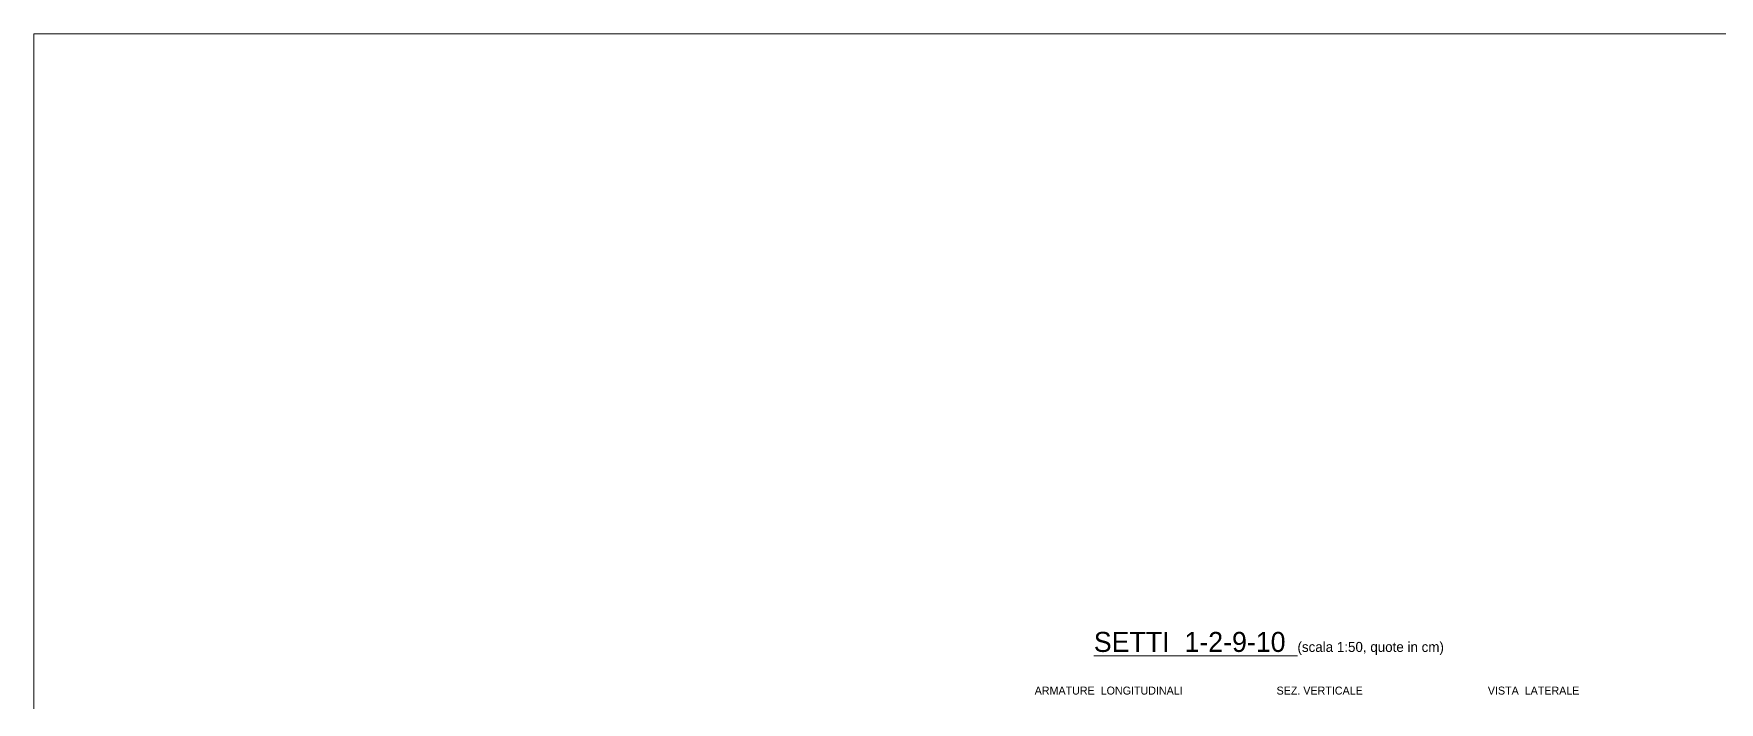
# Model space of a CAD drawing. Header units: millimetres. Extents: x 1415 to 3549, y 2194 to 4677.
# Drawn here: x 1685.47 to 1702.33, y 2326.74 to 2333.43 of the extents above; entities that cross this region are included whole.
import ezdxf

# ---------------------------------------------------------------- set-up
doc = ezdxf.new("R2010")
doc.units = ezdxf.units.MM
doc.layers.add('Layer3', color=7, linetype='Continuous', lineweight=15)
doc.layers.add('Layer4', color=7, linetype='Continuous', lineweight=15)
doc.styles.get("Standard").update_dxf_attribs({"font": 'arial.ttf'})

msp = doc.modelspace()

# ---------------------------------------------------------------- linework, layer by layer
at = {"layer": 'Layer4'}
msp.add_lwpolyline([(1685.4737, 2333.4278), (1748.8971, 2333.4278), (1748.8971, 2304.9082), (1685.4737, 2304.9082)], close=True, dxfattribs=at)

# ---------------------------------------------------------------- texts
at = {"layer": 'Layer3', "attachment_point": 1}
for s, width, insert, char_height in [('\\pxqc;{\\fBahnschrift Light|b0|i0|c0|p34;\\H1.25x;\\LSETTI  1-2-9-10\\H0.8x;\\l  \\H0.625x;(scala 1:50, quote in cm)}', 3.664201, (1695.991, 2327.444), 0.16), ('\\pxqc;{\\fBahnschrift Light|b0|i0|c0|p34;ARMATURE  LONGITUDINALI}', 1.462709, (1695.4904, 2326.8973), 0.08), ('\\pxqc;{\\fBahnschrift Light|b0|i0|c0|p34;SEZ. VERTICALE}', 1.392071, (1697.6351, 2326.8973), 0.08), ('\\pxqc;{\\fBahnschrift Light|b0|i0|c0|p34;VISTA  LATERALE}', 1.392071, (1699.7743, 2326.8973), 0.08)]:
    msp.add_mtext_dynamic_manual_height_columns(s, width=width, gutter_width=12.5, heights=[0], dxfattribs=dict(at, insert=insert, char_height=char_height))

doc.saveas('drawing.dxf')
